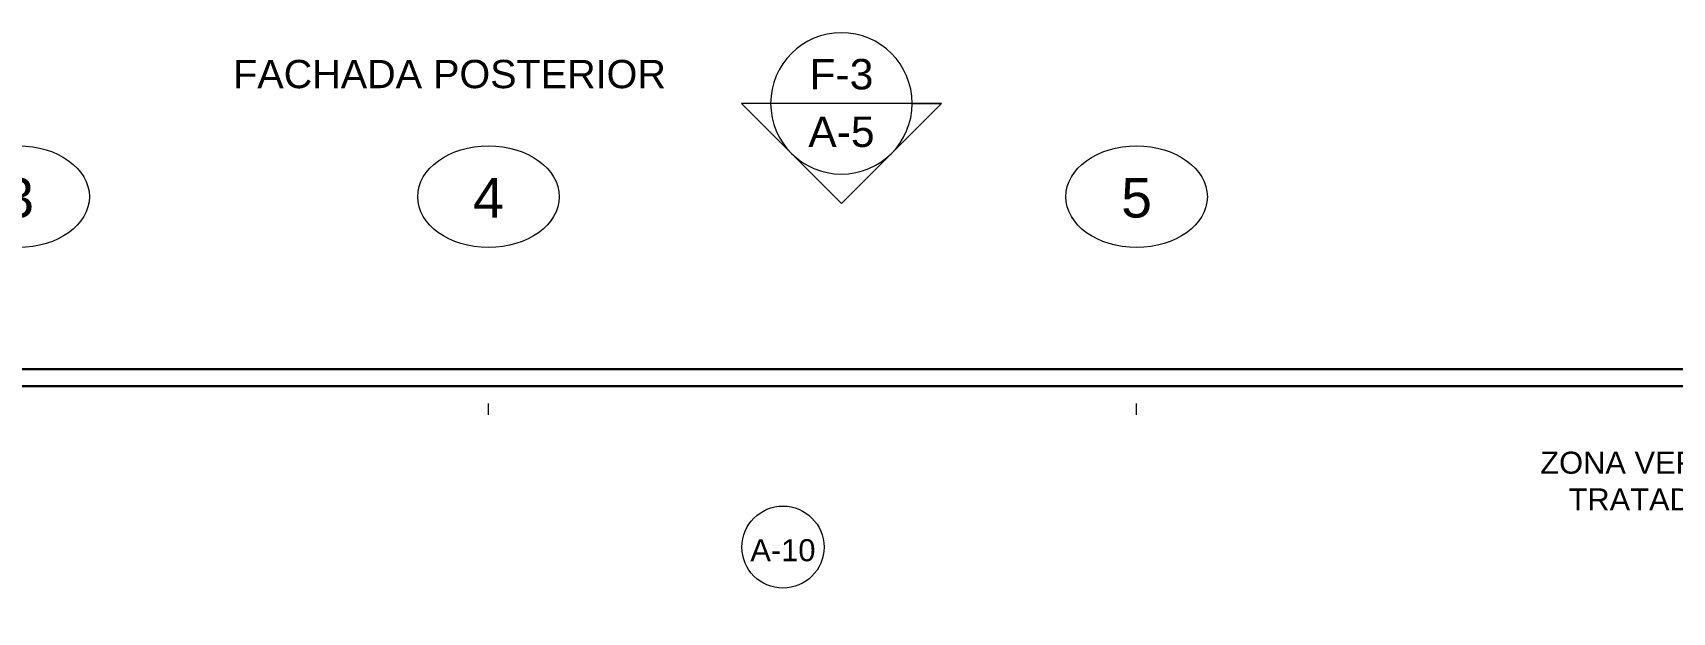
# Model space of a CAD drawing. Extents: x 98839 to 99031, y 101876 to 101926.
# Drawn here: x 98863.61 to 98878.09, y 101919.6 to 101924.73 of the extents above; entities that cross this region are included whole.
import ezdxf
from ezdxf import colors
from ezdxf.entities.mleader import LeaderData, LeaderLine
from ezdxf.enums import TextEntityAlignment as Align
from ezdxf.math import Vec2, Vec3

# ---------------------------------------------------------------- set-up
doc = ezdxf.new("R2010")
doc.units = 0
doc.header["$LTSCALE"] = 8
doc.header["$MEASUREMENT"] = 0
doc.linetypes.add('DASHDOTX2', pattern=[2, 1, -0.5, 0, -0.5])
doc.layers.get('0').update_dxf_attribs({"linetype": 'CONTINUOUS', "lineweight": 9})
for name, color, linetype, lineweight in [('A_EJES', 75, 'DASHDOTX2', 5), ('A_MURO-ANTE', 7, 'CONTINUOUS', 30), ('A_TEXT', 154, 'CONTINUOUS', 0), ('A_TEXT-DIM', 54, 'CONTINUOUS', 13), ('A_TEXT-IDEN', 5, 'CONTINUOUS', 18), ('A_TEXT-NOTA', 53, 'CONTINUOUS', 20), ('A_TEXT-SIMB', 195, 'CONTINUOUS', 20), ('simbol1', 4, 'CONTINUOUS', 0)]:
    doc.layers.add(name, color=color, linetype=linetype, lineweight=lineweight)
doc.styles.add('ARIAL', font='arial.ttf')
doc.styles.add('DIM', font='arial.ttf')

# ---------------------------------------------------------------- blocks, each defined once
blk = doc.blocks.new('EJE')
at = {"layer": 'A_TEXT-SIMB'}
blk.add_ellipse((0, 0), major_axis=(-0.625, 0), ratio=0.72, dxfattribs=at)
at = {"layer": 'A_TEXT-IDEN', "style": 'ARIAL'}
blk.add_attdef('EJE', text='', height=0.35, dxfattribs=at).set_placement((0, -0.184), align=Align.CENTER)
blk = doc.blocks.new('FACAHDA DETALLE')
at = {"layer": 'A_TEXT-SIMB'}
for p, q in [((0.4419, 0.4419), (0, 0)), ((0.4419, 0.4419), (0.8839, 0)), ((0.8839, 0), (0, 0)), ((0.7544, 0), (0.8839, 0))]:
    blk.add_line(p, q, dxfattribs=at)
blk.add_circle((0.4419, 0), 0.3125, dxfattribs=at)
at = {"layer": 'simbol1', "color": 1}
blk.add_line((0.1294, 0), (0, 0), dxfattribs=at)
at = {"layer": 'A_TEXT-IDEN', "style": 'ARIAL'}
for tag, p in [('FACHADA', (0.4419, 0.058)), ('DETALLE', (0.4419, -0.197))]:
    blk.add_attdef(tag, text='', height=0.1346, dxfattribs=at).set_placement(p, align=Align.CENTER)
blk = doc.blocks.new('DETALLE DIBUJADO EN EL MISMO PLANO')
at = {"layer": 'A_TEXT-SIMB'}
blk.add_circle((0.25, 0), 0.25, dxfattribs=at)
at = {"layer": 'A_TEXT-IDEN', "style": 'ARIAL'}
blk.add_attdef('A', text='', height=0.175, dxfattribs=at).set_placement((0.25, -0.0856), align=Align.CENTER)
blk = doc.blocks.new('_Open30')
at = {"color": 0, "linetype": 'ByBlock', "lineweight": -2}
for p, q in [((-1, 0.268), (0, 0)), ((0, 0), (-1, -0.268)), ((0, 0), (-1, 0))]:
    blk.add_line(p, q, dxfattribs=at)

msp = doc.modelspace()

# ---------------------------------------------------------------- linework, layer by layer
at = {"layer": 'A_EJES'}
for p, q in [((98867.633, 101909.345), (98867.633, 101922.825)), ((98873.358, 101909.345), (98873.358, 101922.825))]:
    msp.add_line(p, q, dxfattribs=at)
at = {"layer": 'A_MURO-ANTE', "ltscale": 0.5}
for p, q in [((98894.491, 101921.749), (98844.481, 101921.749)), ((98894.337, 101921.599), (98844.628, 101921.599))]:
    msp.add_line(p, q, dxfattribs=at)

# ---------------------------------------------------------------- block references
for p, values in [((98863.483, 101923.275), {'EJE': '3'}), ((98867.633, 101923.275), {'EJE': '4'}), ((98873.358, 101923.275), {'EJE': '5'})]:
    msp.add_blockref('EJE', p).add_auto_attribs(values)
ref = msp.add_blockref('DETALLE DIBUJADO EN EL MISMO PLANO', (98869.872, 101920.176), dxfattribs=dict(xscale=1.45, yscale=1.45, zscale=1.45))
ref.add_attrib('A', 'A-10', dxfattribs={"layer": 'A_TEXT-IDEN', "height": 0.195, "style": 'ARIAL'}).set_placement((98870.234, 101920.051), align=Align.CENTER)
at = {"layer": 'A_TEXT-DIM'}
ref = msp.add_blockref('FACAHDA DETALLE', (98869.867, 101924.1), dxfattribs=dict(at, xscale=-2, yscale=2, zscale=2, rotation=180))
ref.add_attrib('FACHADA', 'A-5', dxfattribs={"layer": 'A_TEXT-IDEN', "height": 0.2692, "style": 'ARIAL'}).set_placement((98870.751, 101923.715), align=Align.CENTER)
ref.add_attrib('DETALLE', 'F-3', dxfattribs={"layer": 'A_TEXT-IDEN', "height": 0.2692, "style": 'ARIAL'}).set_placement((98870.751, 101924.224), align=Align.CENTER)

# ---------------------------------------------------------------- texts
at = {"layer": 'A_TEXT', "style": 'DIM'}
msp.add_text('FACHADA POSTERIOR', height=0.25, dxfattribs=at).set_placement((98865.378, 101924.235))

# ---------------------------------------------------------------- leaders
at = {"layer": 'A_TEXT-NOTA'}
ml = msp.add_multileader_mtext('Standard', dxfattribs=at)
ml.set_content('{\\fArial|b0|i0|c0|p32;ZONA VERDE \\PTRATADA}', color=256, style='ARIAL')
ml.set_leader_properties(color=256, linetype='ByLayer', lineweight=-1)
ml.set_arrow_properties(name='OPEN30')
ml.build(insert=Vec2(0, 0))
ml.multileader.update_dxf_attribs({"leader_type": 0, "dogleg_length": 0.78, "arrow_head_size": 0.195})
ctx = ml.context
ctx.base_point, ctx.char_height, ctx.arrow_head_size, ctx.landing_gap_size, ctx.plane_origin = Vec3(98876.843, 101920.903), 0.195, 0.195, 0.09, Vec3(98874.85, 101918.211)
ctx.text_align_type = 1
notes = []
notes.append((ctx, [(0, (1, 1, 0), (98874.877, 101920.903), (1, 0), 1.966, [(0, [(98874.052, 101920.05)], 0, [])])]))
ctx.mtext.insert, ctx.mtext.width, ctx.mtext.alignment, ctx.mtext.flow_direction = Vec3(98877.809, 101921.02), 3.45002, 2, 5
for ctx, leaders in notes:
    for number, flags, end, landing, length, lines in leaders:
        leader = LeaderData()
        leader.index, (leader.has_last_leader_line, leader.has_dogleg_vector, leader.attachment_direction) = number, flags
        leader.last_leader_point, leader.dogleg_vector, leader.dogleg_length = Vec3(end), Vec3(landing), length
        for number, points, colour, breaks in lines:
            line = LeaderLine()
            line.index, line.vertices, line.color, line.breaks = number, Vec3.list(points), colors.encode_raw_color(colour), breaks
            leader.lines.append(line)
        ctx.leaders.append(leader)

doc.saveas('drawing.dxf')
